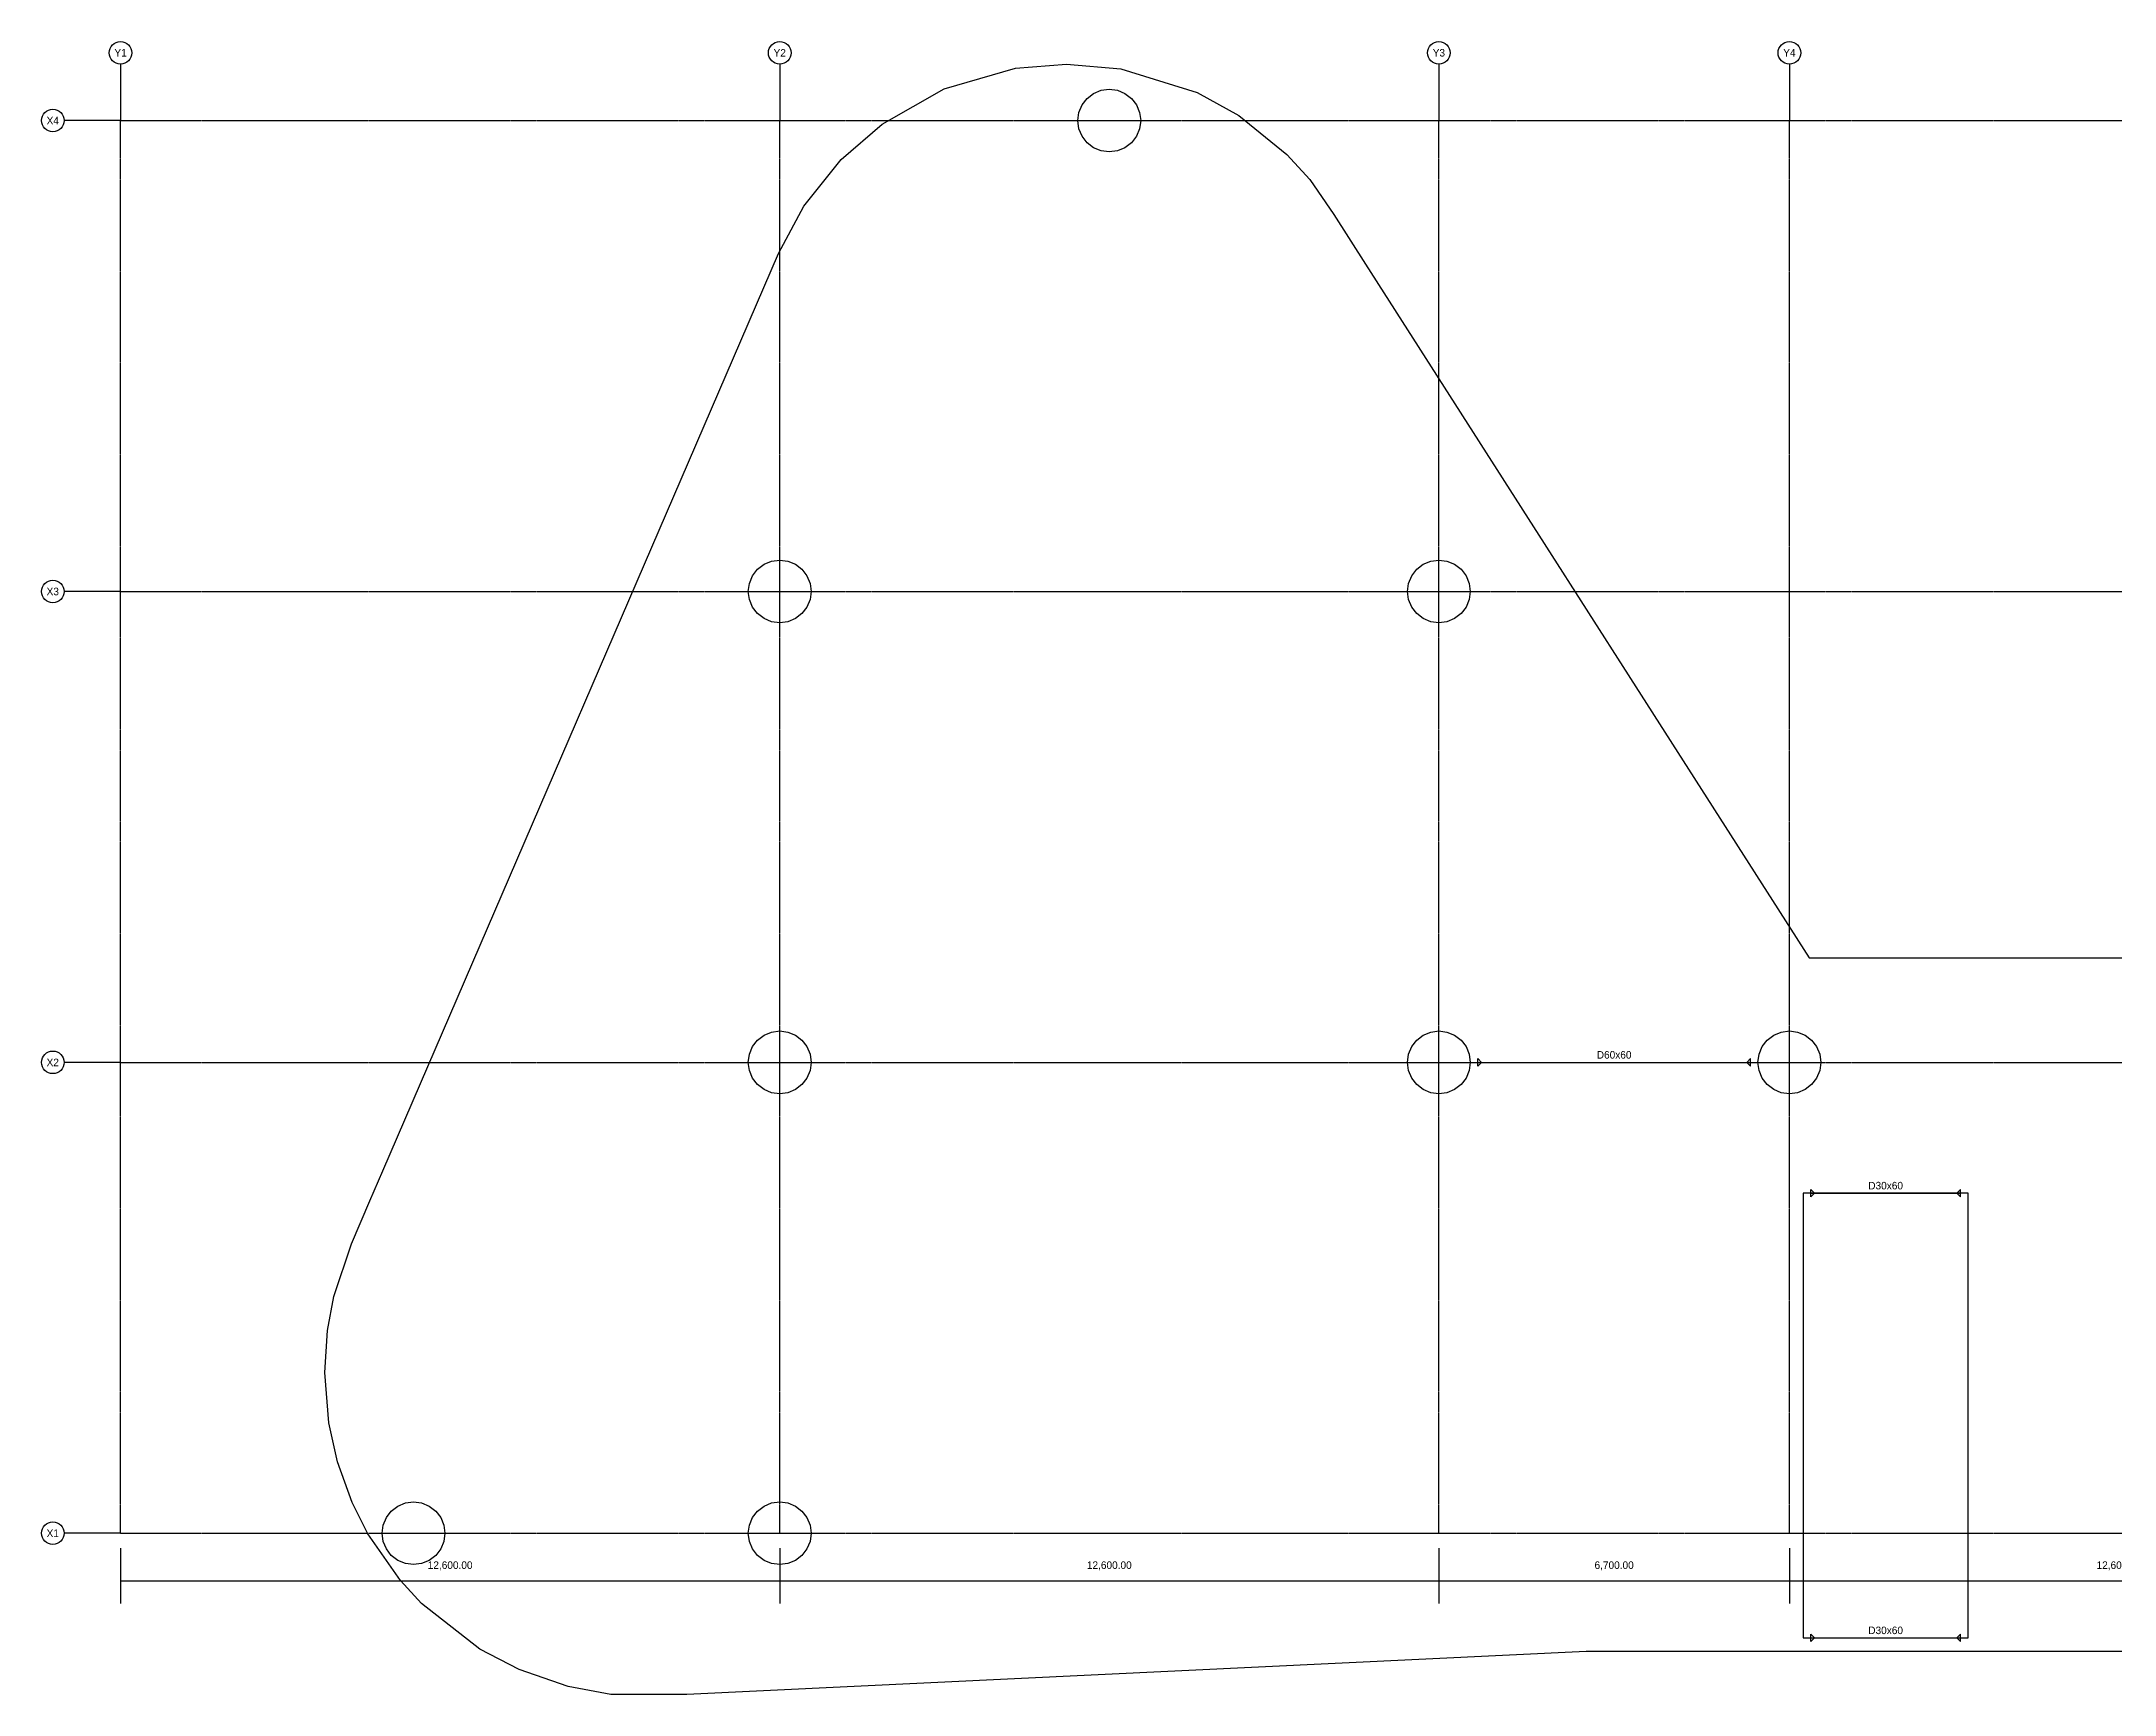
# Model space of a CAD drawing. Extents: x -1512 to 77743, y -3110 to 28512.
# Drawn here: x -1512 to 38116, y -3083 to 28512 of the extents above; entities that cross this region are included whole.
import ezdxf
from ezdxf.enums import TextEntityAlignment as Align

# ---------------------------------------------------------------- set-up
doc = ezdxf.new("R2010")
doc.units = 0
doc.header["$MEASUREMENT"] = 0
doc.linetypes.add('CENTER', pattern=[2, 1.25, -0.25, 0.25, -0.25])
doc.layers.get('0').update_dxf_attribs({"linetype": 'CONTINUOUS'})
for name, color, linetype in [('BEAM', 5, 'CONTINUOUS'), ('COLS', 5, 'CONTINUOUS'), ('DIMENSIONS', 4, 'CONTINUOUS'), ('GRID', 1, 'CONTINUOUS'), ('SLAB', 6, 'CONTINUOUS'), ('TEXT', 5, 'CONTINUOUS')]:
    doc.layers.add(name, color=color, linetype=linetype)
doc.dimstyles.get("Standard").update_dxf_attribs({"dimtxt": 0.18, "dimasz": 0.18, "dimexe": 0.18, "dimexo": 0.0625, "dimgap": 0.09, "dimtad": 0, "dimtih": 1, "dimtoh": 1, "dimdec": 4, "dimzin": 0, "dimdsep": 46, "dimtxsty": 'Standard', "dimcen": 0.09, "dimadec": 0, "dimazin": 0, "dimtfac": 1, "dimtdec": 4, "dimtofl": 0, "dimtmove": 0, "dimatfit": 3, "dimfxl": 1, "dimtolj": 1, "dimtzin": 0, "dimarcsym": 0})

# ---------------------------------------------------------------- blocks, each defined once
blk = doc.blocks.new('*D11')
at = {"color": 1, "linetype": 'ByBlock', "transparency": 16777216}
for points in [[(115, -796), (89, -822), (-89, -1000), (-115, -1026)], [(12715, -796), (12689, -822), (12511, -1000), (12485, -1026)]]:
    blk.add_solid(points, dxfattribs=at)
at = {"layer": 'DIMENSIONS', "color": 9, "linetype": 'ByBlock', "transparency": 16777216}
for p, q in [((0, -288), (0, -1343)), ((12600, -288), (12600, -1343))]:
    blk.add_line(p, q, dxfattribs=at)
at = {"layer": 'DIMENSIONS', "color": 0, "linetype": 'ByBlock', "transparency": 16777216}
blk.add_line((0, -911), (12600, -911), dxfattribs=at)
at = {"layer": 'DIMENSIONS', "color": 0, "linetype": 'ByBlock', "transparency": 16777216, "insert": (6300, -623), "char_height": 144, "attachment_point": 5}
blk.add_mtext('\\A1;12,600.00', dxfattribs=at)
blk = doc.blocks.new('*D12')
at = {"color": 1, "linetype": 'ByBlock', "transparency": 16777216}
for points in [[(12715, -796), (12689, -822), (12511, -1000), (12485, -1026)], [(25315, -796), (25289, -822), (25111, -1000), (25085, -1026)]]:
    blk.add_solid(points, dxfattribs=at)
at = {"layer": 'DIMENSIONS', "color": 9, "linetype": 'ByBlock', "transparency": 16777216}
for p, q in [((12600, -288), (12600, -1343)), ((25200, -288), (25200, -1343))]:
    blk.add_line(p, q, dxfattribs=at)
at = {"layer": 'DIMENSIONS', "color": 0, "linetype": 'ByBlock', "transparency": 16777216}
blk.add_line((12600, -911), (25200, -911), dxfattribs=at)
at = {"layer": 'DIMENSIONS', "color": 0, "linetype": 'ByBlock', "transparency": 16777216, "insert": (18900, -623), "char_height": 144, "attachment_point": 5}
blk.add_mtext('\\A1;12,600.00', dxfattribs=at)
blk = doc.blocks.new('*D13')
at = {"color": 1, "linetype": 'ByBlock', "transparency": 16777216}
for points in [[(25315, -796), (25289, -822), (25111, -1000), (25085, -1026)], [(32015, -796), (31989, -822), (31811, -1000), (31785, -1026)]]:
    blk.add_solid(points, dxfattribs=at)
at = {"layer": 'DIMENSIONS', "color": 9, "linetype": 'ByBlock', "transparency": 16777216}
for p, q in [((25200, -288), (25200, -1343)), ((31900, -288), (31900, -1343))]:
    blk.add_line(p, q, dxfattribs=at)
at = {"layer": 'DIMENSIONS', "color": 0, "linetype": 'ByBlock', "transparency": 16777216}
blk.add_line((25200, -911), (31900, -911), dxfattribs=at)
at = {"layer": 'DIMENSIONS', "color": 0, "linetype": 'ByBlock', "transparency": 16777216, "insert": (28550, -623), "char_height": 144, "attachment_point": 5}
blk.add_mtext('\\A1;6,700.00', dxfattribs=at)
blk = doc.blocks.new('*D14')
at = {"color": 1, "linetype": 'ByBlock', "transparency": 16777216}
for points in [[(32015, -796), (31989, -822), (31811, -1000), (31785, -1026)], [(44615, -796), (44589, -822), (44411, -1000), (44385, -1026)]]:
    blk.add_solid(points, dxfattribs=at)
at = {"layer": 'DIMENSIONS', "color": 9, "linetype": 'ByBlock', "transparency": 16777216}
for p, q in [((31900, -288), (31900, -1343)), ((44500, -288), (44500, -1343))]:
    blk.add_line(p, q, dxfattribs=at)
at = {"layer": 'DIMENSIONS', "color": 0, "linetype": 'ByBlock', "transparency": 16777216}
blk.add_line((31900, -911), (44500, -911), dxfattribs=at)
at = {"layer": 'DIMENSIONS', "color": 0, "linetype": 'ByBlock', "transparency": 16777216, "insert": (38200, -623), "char_height": 144, "attachment_point": 5}
blk.add_mtext('\\A1;12,600.00', dxfattribs=at)

msp = doc.modelspace()

# ---------------------------------------------------------------- linework, layer by layer
at = {"layer": 'BEAM', "color": 5, "linetype": 'Continuous'}
for p, q in [((25944, 8928), (25944, 9072)), ((26016, 9000), (25944, 9072)), ((26016, 9000), (25944, 8928)), ((31084, 9000), (31156, 9072)), ((31084, 9000), (31156, 8928)), ((31156, 8928), (31156, 9072)), ((32309, 6428), (32309, 6572)), ((32381, 6500), (32309, 6572)), ((32381, 6500), (32309, 6428)), ((35099, 6500), (35171, 6572)), ((35099, 6500), (35171, 6428)), ((35171, 6428), (35171, 6572)), ((32309, -2072), (32309, -1928)), ((32381, -2000), (32309, -1928)), ((35099, -2000), (35171, -1928)), ((35171, -2072), (35171, -1928)), ((32381, -2000), (32309, -2072)), ((35099, -2000), (35171, -2072))]:
    msp.add_line(p, q, dxfattribs=at)
at = {"layer": 'BEAM', "color": 2, "linetype": 'Continuous'}
for p, q in [((25944, 9000), (31156, 9000)), ((32309, 6500), (35171, 6500)), ((32309, -2000), (35171, -2000))]:
    msp.add_line(p, q, dxfattribs=at)
at = {"layer": 'COLS', "color": 3, "linetype": 'Continuous'}
msp.add_lwpolyline([(48383.3985, -2257.31862), (28016.6015, -2257.31862), (10823.9925, -3082.6051), (9372.21229, -3081.13056), (8558.80068, -2928.78091), (7621.10706, -2605.48562), (6868.17003, -2212.90376), (5752.9759, -1341.01282), (5349.19816, -903.01208), (4729.09533, -14.26333), (4425.25095, 587.96764), (4144.3636, 1367.13095), (3979.77975, 2111.35088), (3904.35627, 3075.48906), (3955.74803, 3872.11741), (4076.50723, 4526.36326), (4411.47217, 5531.31289), (4765.73497, 6352.53511), (5014.23012, 6928.57565), (12575.66225, 24456.8512), (13062.35122, 25362.61772), (13776.5573, 26256.14749), (14557.27814, 26933.68435), (15745.43542, 27605.36129), (17107.01116, 28000.02146), (18084.90492, 28080.2475), (19119.46249, 27990.38207), (20581.09161, 27536.34977), (21376.6173, 27096.68344), (22295.57922, 26354.61552), (22731.2186, 25876.5311), (23189.88131, 25206.42161), (23798.80752, 24254.61049), (32280.3873, 10997.07319), (44119.6127, 10997.07319)], dxfattribs=at)
for points in [[(18900, 26400), (18744.72, 26420.46), (18600, 26480.4), (18475.74, 26575.74), (18380.4, 26700), (18320.46, 26844.72), (18300, 27000), (18320.46, 27155.28), (18380.4, 27300), (18475.74, 27424.26), (18600, 27519.6), (18744.72, 27579.54), (18900, 27600), (19055.28, 27579.54), (19200, 27519.6), (19324.26, 27424.26), (19419.6, 27300), (19479.54, 27155.28), (19500, 27000), (19479.54, 26844.72), (19419.6, 26700), (19324.26, 26575.74), (19200, 26480.4), (19055.28, 26420.46)], [(12600, 17400), (12444.72, 17420.46), (12300, 17480.4), (12175.74, 17575.74), (12080.4, 17700), (12020.46, 17844.72), (12000, 18000), (12020.46, 18155.28), (12080.4, 18300), (12175.74, 18424.26), (12300, 18519.6), (12444.72, 18579.54), (12600, 18600), (12755.28, 18579.54), (12900, 18519.6), (13024.26, 18424.26), (13119.6, 18300), (13179.54, 18155.28), (13200, 18000), (13179.54, 17844.72), (13119.6, 17700), (13024.26, 17575.74), (12900, 17480.4), (12755.28, 17420.46)], [(25200, 17400), (25044.72, 17420.46), (24900, 17480.4), (24775.74, 17575.74), (24680.4, 17700), (24620.46, 17844.72), (24600, 18000), (24620.46, 18155.28), (24680.4, 18300), (24775.74, 18424.26), (24900, 18519.6), (25044.72, 18579.54), (25200, 18600), (25355.28, 18579.54), (25500, 18519.6), (25624.26, 18424.26), (25719.6, 18300), (25779.54, 18155.28), (25800, 18000), (25779.54, 17844.72), (25719.6, 17700), (25624.26, 17575.74), (25500, 17480.4), (25355.28, 17420.46)], [(12600, 8400), (12444.72, 8420.46), (12300, 8480.4), (12175.74, 8575.74), (12080.4, 8700), (12020.46, 8844.72), (12000, 9000), (12020.46, 9155.28), (12080.4, 9300), (12175.74, 9424.26), (12300, 9519.6), (12444.72, 9579.54), (12600, 9600), (12755.28, 9579.54), (12900, 9519.6), (13024.26, 9424.26), (13119.6, 9300), (13179.54, 9155.28), (13200, 9000), (13179.54, 8844.72), (13119.6, 8700), (13024.26, 8575.74), (12900, 8480.4), (12755.28, 8420.46)], [(25200, 8400), (25044.72, 8420.46), (24900, 8480.4), (24775.74, 8575.74), (24680.4, 8700), (24620.46, 8844.72), (24600, 9000), (24620.46, 9155.28), (24680.4, 9300), (24775.74, 9424.26), (24900, 9519.6), (25044.72, 9579.54), (25200, 9600), (25355.28, 9579.54), (25500, 9519.6), (25624.26, 9424.26), (25719.6, 9300), (25779.54, 9155.28), (25800, 9000), (25779.54, 8844.72), (25719.6, 8700), (25624.26, 8575.74), (25500, 8480.4), (25355.28, 8420.46)], [(31900, 8400), (31744.72, 8420.46), (31600, 8480.4), (31475.74, 8575.74), (31380.4, 8700), (31320.46, 8844.72), (31300, 9000), (31320.46, 9155.28), (31380.4, 9300), (31475.74, 9424.26), (31600, 9519.6), (31744.72, 9579.54), (31900, 9600), (32055.28, 9579.54), (32200, 9519.6), (32324.26, 9424.26), (32419.6, 9300), (32479.54, 9155.28), (32500, 9000), (32479.54, 8844.72), (32419.6, 8700), (32324.26, 8575.74), (32200, 8480.4), (32055.28, 8420.46)], [(5600, -600), (5444.72, -579.54), (5300, -519.6), (5175.74, -424.26), (5080.4, -300), (5020.46, -155.28), (5000, 0), (5020.46, 155.28), (5080.4, 300), (5175.74, 424.26), (5300, 519.6), (5444.72, 579.54), (5600, 600), (5755.28, 579.54), (5900, 519.6), (6024.26, 424.26), (6119.6, 300), (6179.54, 155.28), (6200, 0), (6179.54, -155.28), (6119.6, -300), (6024.26, -424.26), (5900, -519.6), (5755.28, -579.54)], [(12600, -600), (12444.72, -579.54), (12300, -519.6), (12175.74, -424.26), (12080.4, -300), (12020.46, -155.28), (12000, 0), (12020.46, 155.28), (12080.4, 300), (12175.74, 424.26), (12300, 519.6), (12444.72, 579.54), (12600, 600), (12755.28, 579.54), (12900, 519.6), (13024.26, 424.26), (13119.6, 300), (13179.54, 155.28), (13200, 0), (13179.54, -155.28), (13119.6, -300), (13024.26, -424.26), (12900, -519.6), (12755.28, -579.54)]]:
    msp.add_lwpolyline(points, close=True, dxfattribs=at)
at = {"layer": 'GRID', "color": 0, "linetype": 'Continuous'}
for p, q in [((0, 28080), (0, 27000)), ((12600, 28080), (12600, 27000)), ((25200, 28080), (25200, 27000)), ((31900, 28080), (31900, 27000)), ((0, 27000), (-1080, 27000)), ((0, 18000), (-1080, 18000)), ((0, 9000), (-1080, 9000)), ((0, 0), (-1080, 0))]:
    msp.add_line(p, q, dxfattribs=at)
at = {"layer": 'GRID', "color": 1, "linetype": 'CENTER', "ltscale": 0.5}
for p, q in [((0, 0), (0, 27000)), ((0, 27000), (76400, 27000)), ((12600, 0), (12600, 27000)), ((25200, 0), (25200, 27000)), ((31900, 0), (31900, 27000)), ((0, 18000), (76400, 18000)), ((0, 9000), (76400, 9000)), ((0, 0), (76400, 0))]:
    msp.add_line(p, q, dxfattribs=at)
at = {"layer": 'GRID', "color": 0, "linetype": 'Continuous'}
for centre in [(0, 28296), (12600, 28296), (25200, 28296), (31900, 28296), (-1296, 27000), (-1296, 18000), (-1296, 9000), (-1296, 0)]:
    msp.add_circle(centre, 216, dxfattribs=at)
at = {"layer": 'SLAB', "color": 6, "linetype": 'Continuous'}
msp.add_lwpolyline([(32165, -2000), (35315, -2000), (35315, 6500), (32165, 6500)], close=True, dxfattribs=at)

# ---------------------------------------------------------------- texts
at = {"layer": 'TEXT', "color": 0}
for s, p in [('Y1', (0, 28296)), ('Y2', (12600, 28296)), ('Y3', (25200, 28296)), ('Y4', (31900, 28296)), ('X4', (-1296, 27000)), ('X3', (-1296, 18000)), ('D60x60', (28550, 9144)), ('X2', (-1296, 9000)), ('D30x60', (33740, 6644)), ('X1', (-1296, 0)), ('D30x60', (33740, -1856))]:
    msp.add_text(s, height=144, dxfattribs=at).set_placement(p, align=Align.MIDDLE)

# ---------------------------------------------------------------- dimensions: what is measured, and where the dimension line sits
at = {"layer": 'DIMENSIONS'}
for base, p1, p2, picture, middle in [((12600, -911), (0, 0), (12600, 0), '*D11', (6300, 0)), ((25200, -911), (12600, 0), (25200, 0), '*D12', (18900, 0)), ((31900, -911), (25200, 0), (31900, 0), '*D13', (28550, 0)), ((44500, -911), (31900, 0), (44500, 0), '*D14', (38200, 0))]:
    dim = msp.add_linear_dim(base=base, p1=p1, p2=p2, dimstyle='Standard', dxfattribs=at)
    dim.commit()
    dim.dimension.update_dxf_attribs({"geometry": picture, "text_midpoint": middle})

doc.saveas('drawing.dxf')
